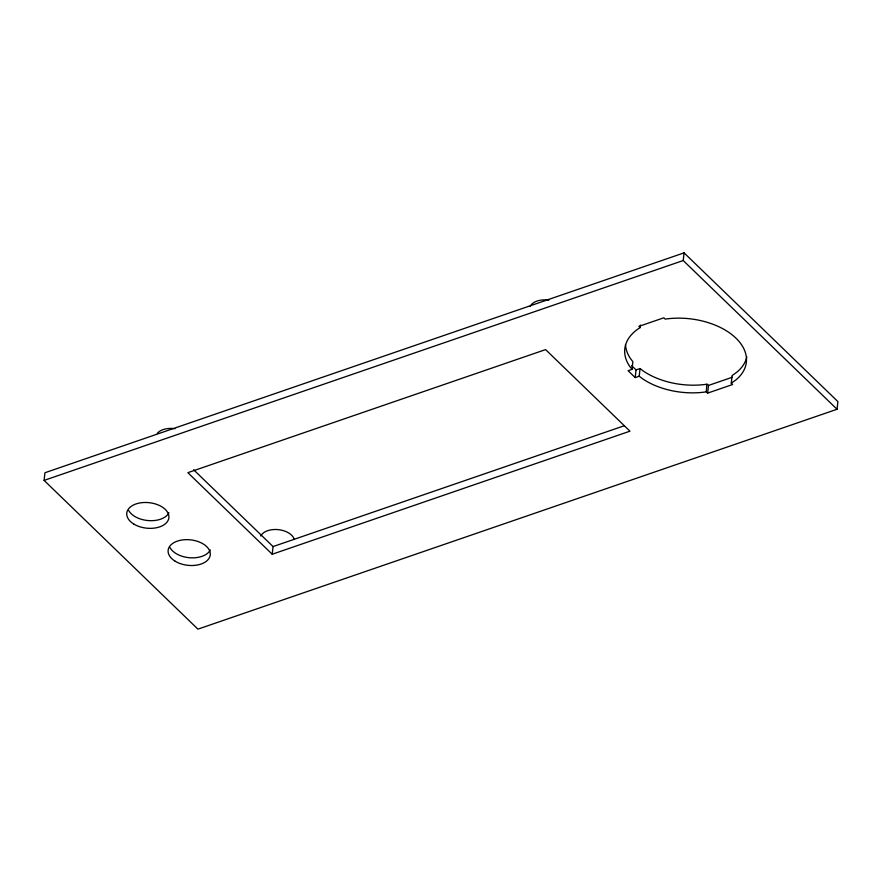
<?xml version="1.0" encoding="UTF-8"?>
<svg xmlns="http://www.w3.org/2000/svg" width="882" height="882" viewBox="0 0 882 882"><rect width="100%" height="100%" fill="white"/><g stroke="black" fill="none" stroke-linecap="round" stroke-linejoin="round"><path stroke-width="1.32" d="M44.1 480.403L44.949 472.741L684.068 252.858L837.9 401.597L837.051 409.259L197.932 629.142L44.1 480.403L683.219 260.532L837.051 409.259M272.218 554.238L187.855 472.675L545.583 349.603L629.957 431.177L272.218 554.238L273.067 546.575L193.61 469.742M746.822 356.857A61.145 36.967 6.3 0 1 736.657 372.325L732.104 375.556L731.255 383.229L732.6 384.519L707.651 393.107L705.975 391.895A61.145 36.967 6.3 0 1 642.328 378.621L639.196 376.206L635.205 377.584L628.094 370.705L632.041 369.338L632.879 361.675L630.421 358.522A61.145 36.967 6.3 0 1 625.536 344.597M632.041 369.338L629.572 366.195A61.145 36.967 6.3 0 1 640.056 327.674L640.453 325.061M635.205 377.584L636.054 369.911L631.6 365.611M639.196 376.206L640.045 368.533L636.054 369.911M683.219 260.532L684.068 252.858M706.295 391.795L706.813 384.232A61.145 36.967 6.3 0 1 643.176 370.947L640.045 368.533M707.651 393.107L708.5 385.434L707.144 384.122M731.255 383.229L735.808 379.999A61.145 36.967 6.3 0 0 733.868 336.251A61.145 36.967 6.3 0 0 665.182 319.108L663.837 317.796L638.888 326.384L640.167 327.608M708.5 385.434L732.192 377.276M273.067 546.575L624.291 425.741M530.148 306.396A17.254 10.43 6.3 0 1 548.813 300.156M157.294 433.294A17.254 10.43 6.3 0 1 174.89 428.696M260.785 536.024A17.254 10.43 6.3 0 1 278.326 529.641A17.254 10.43 6.3 0 1 294.29 539.541M168.925 512.806A21.19 12.811 6.3 0 1 149.069 520.634A21.19 12.811 6.3 0 1 128.662 510.446M210.28 549.96A21.19 12.811 6.3 0 1 190.424 557.799A21.19 12.811 6.3 0 1 170.028 547.612M133.855 524.084A21.19 12.811 6.3 0 0 168.517 519.41A21.19 12.811 6.3 0 0 141.109 502.762A21.19 12.811 6.3 0 0 133.855 524.084M175.22 561.25A21.19 12.811 6.3 0 0 209.883 556.575A21.19 12.811 6.3 0 0 182.475 539.927A21.19 12.811 6.3 0 0 175.22 561.25"/></g></svg>
